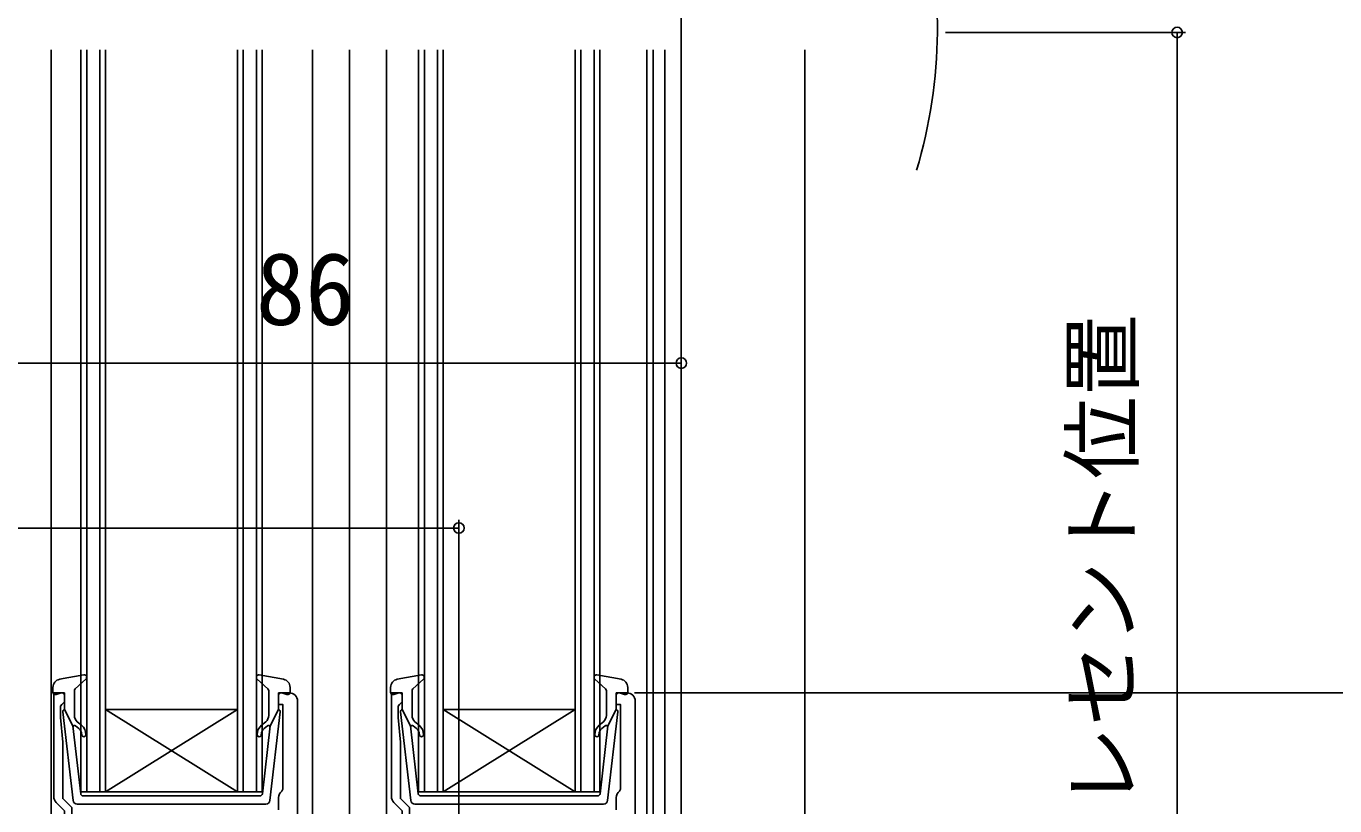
# Model space of a CAD drawing. Units: millimetres, scale not verified. Extents: x -525 to 525, y -783 to 778.
# Drawn here: x -153.5 to 5.4, y 21.6 to 116.2 of the extents above; entities that cross this region are included whole.
import ezdxf
from ezdxf.enums import TextEntityAlignment as Align

# ---------------------------------------------------------------- set-up
doc = ezdxf.new("R2010")
doc.units = ezdxf.units.MM
doc.header["$LTSCALE"] = 4
for name, color, linetype in [('0-2_YKK_11', 7, 'Continuous'), ('0-4_YKK_12', 2, 'Continuous'), ('0-5_YKK_13', 4, 'Continuous'), ('0-7_YKK_D', 6, 'Continuous')]:
    doc.layers.add(name, color=color, linetype=linetype)
doc.styles.add('ＭＳ ゴシック', font='')
doc.styles.get('ＭＳ ゴシック').set_extended_font_data('MS Gothic')

msp = doc.modelspace()

# ---------------------------------------------------------------- linework, layer by layer
at = {"layer": '0-2_YKK_11'}
for p, q in [((-120.594, 34.3), (-120.594, -8.7)), ((-79.594, 34.3), (-79.594, -8.7)), ((-122.894, 21.1), (-122.894, 22.6)), ((-81.894, 21.1), (-81.894, 22.6))]:
    msp.add_line(p, q, dxfattribs=at)
for points in [[(-150.194, 22.714), (-150.194, 35.3), (-148.894, 35.3), (-148.894, 34.2), (-149.194, 33.9), (-149.394, 33.7), (-149.394, 32.3), (-149.094, 29.3), (-149.094, 22.473), (-147.994, 21.373), (-147.994, 16.7)], [(-122.51, 23.388), (-122.394, 23.625), (-122.394, 33.9), (-122.894, 33.9), (-122.894, 35.3), (-121.594, 35.3)], [(-109.194, 22.714), (-109.194, 35.3), (-107.894, 35.3), (-107.894, 34.2), (-108.194, 33.9), (-108.394, 33.7), (-108.394, 32.3), (-108.094, 29.3), (-108.094, 22.473), (-106.994, 21.373), (-106.994, 16.7)], [(-81.51, 23.388), (-81.394, 23.625), (-81.394, 33.9), (-81.894, 33.9), (-81.894, 35.3), (-80.594, 35.3)], [(-148.894, -8.7), (-148.894, 15.7), (-148.894, 21), (-149.901, 22.007)], [(-107.894, -8.7), (-107.894, 15.7), (-107.894, 21), (-108.901, 22.007)]]:
    msp.add_lwpolyline(points, dxfattribs=at)
for centre, start, end in [((-121.594, 34.3), 359.99998, 90.00002), ((-80.594, 34.3), 359.99998, 90.00002), ((-149.194, 22.714), 179.99998, 224.99997), ((-121.894, 22.6), 127.97988, 180.00004), ((-108.194, 22.714), 179.99998, 224.99997), ((-80.894, 22.6), 127.97988, 180.00004)]:
    msp.add_arc(centre, 1, start, end, dxfattribs=at)
at = {"layer": '0-4_YKK_12'}
for p, q in [((-150.494, 113.3), (-150.494, -8.7)), ((-146.194, 113.3), (-146.194, 23.3)), ((-144.594, 23.3), (-144.594, 113.3)), ((-127.194, 113.3), (-127.194, 23.3)), ((-125.594, 23.3), (-125.594, 113.3)), ((-118.794, 113.3), (-118.794, 13.519)), ((-114.294, 113.3), (-114.294, -8.7)), ((-109.794, 113.3), (-109.794, -8.7)), ((-105.194, 113.3), (-105.194, 23.3)), ((-103.594, 23.3), (-103.594, 113.3)), ((-86.194, 113.3), (-86.194, 23.3)), ((-84.594, 23.3), (-84.594, 113.3)), ((-78.194, 113.3), (-78.194, -8.7)), ((-77.394, 113.3), (-77.394, -2.7)), ((-75.994, 113.3), (-75.994, -2.7)), ((-58.994, 113.3), (-58.994, -2.7)), ((-127.894, 33.3), (-143.894, 33.3)), ((-127.894, 23.3), (-143.894, 33.3)), ((-143.894, 23.3), (-127.894, 33.3)), ((-86.894, 33.3), (-102.894, 33.3)), ((-86.894, 23.3), (-102.894, 33.3)), ((-102.894, 23.3), (-86.894, 33.3)), ((-127.894, 23.3), (-143.894, 23.3)), ((-86.894, 23.3), (-102.894, 23.3))]:
    msp.add_line(p, q, dxfattribs=at)
for points in [[(-143.894, 113.3), (-143.894, 23.3), (-146.894, 23.3), (-146.894, 113.3)], [(-124.894, 113.3), (-124.894, 23.3), (-127.894, 23.3), (-127.894, 113.3)], [(-102.894, 113.3), (-102.894, 23.3), (-105.894, 23.3), (-105.894, 113.3)], [(-83.894, 113.3), (-83.894, 23.3), (-86.894, 23.3), (-86.894, 113.3)]]:
    msp.add_lwpolyline(points, dxfattribs=at)
msp.add_arc((-103.578, 116.042), 60.688, 343.39171, 15.43668, dxfattribs=at)
at = {"layer": '0-5_YKK_13'}
for p, q in [((-149.477, 36.948), (-146.549, 37.492)), ((-147.596, 35.786), (-146.292, 36.975)), ((-124.192, 35.786), (-125.496, 36.975)), ((-122.312, 36.948), (-125.239, 37.492)), ((-108.477, 36.948), (-105.549, 37.492)), ((-106.596, 35.786), (-105.292, 36.975)), ((-83.192, 35.786), (-84.496, 36.975)), ((-81.312, 36.948), (-84.239, 37.492)), ((-150.294, 35.965), (-150.294, 35.397)), ((-149.275, 35.286), (-149.914, 35.108)), ((-148.894, 33.297), (-148.894, 34.997)), ((-147.694, 32.563), (-147.694, 35.564)), ((-124.094, 32.563), (-124.094, 35.564)), ((-122.894, 33.297), (-122.894, 34.997)), ((-122.514, 35.286), (-121.875, 35.108)), ((-121.494, 35.965), (-121.494, 35.397)), ((-109.294, 35.965), (-109.294, 35.397)), ((-108.275, 35.286), (-108.914, 35.108)), ((-107.894, 33.297), (-107.894, 34.997)), ((-106.694, 32.563), (-106.694, 35.564)), ((-83.094, 32.563), (-83.094, 35.564)), ((-81.894, 33.297), (-81.894, 34.997)), ((-81.514, 35.286), (-80.875, 35.108)), ((-80.494, 35.965), (-80.494, 35.397)), ((-147.845, 22.239), (-149.092, 32.979)), ((-148.894, 33.297), (-147.881, 31.297)), ((-146.83, 31.372), (-147.337, 31.797)), ((-124.958, 31.372), (-124.451, 31.797)), ((-123.943, 22.239), (-122.696, 32.979)), ((-122.894, 33.297), (-123.908, 31.297)), ((-106.845, 22.239), (-108.092, 32.979)), ((-107.894, 33.297), (-106.881, 31.297)), ((-105.83, 31.372), (-106.337, 31.797)), ((-83.958, 31.372), (-83.451, 31.797)), ((-82.943, 22.239), (-81.696, 32.979)), ((-81.894, 33.297), (-82.908, 31.297)), ((-146.925, 23.062), (-147.881, 31.297)), ((-147.535, 31.31), (-147.151, 30.989)), ((-124.863, 23.062), (-123.908, 31.297)), ((-124.254, 31.31), (-124.637, 30.989)), ((-105.925, 23.062), (-106.881, 31.297)), ((-106.535, 31.31), (-106.151, 30.989)), ((-83.863, 23.062), (-82.908, 31.297)), ((-83.254, 31.31), (-83.637, 30.989)), ((-146.627, 22.797), (-135.894, 22.797)), ((-125.161, 22.797), (-135.894, 22.797)), ((-105.627, 22.797), (-94.894, 22.797)), ((-84.161, 22.797), (-94.894, 22.797)), ((-124.439, 21.797), (-147.349, 21.797)), ((-83.439, 21.797), (-106.349, 21.797))]:
    msp.add_line(p, q, dxfattribs=at)
for centre, radius, start, end in [((-149.294, 35.965), 1, 100.51214, 180), ((-146.494, 37.197), 0.3, 312.35531, 100.51214), ((-125.294, 37.197), 0.3, 79.48786, 227.64469), ((-122.494, 35.965), 1, 0, 79.48786), ((-108.294, 35.965), 1, 100.51214, 180), ((-105.494, 37.197), 0.3, 312.35531, 100.51214), ((-84.294, 37.197), 0.3, 79.48786, 227.64469), ((-81.494, 35.965), 1, 0, 79.48786), ((-149.994, 35.397), 0.3, 180, 285.56536), ((-149.194, 34.997), 0.3, 0, 105.56536), ((-147.394, 35.564), 0.3, 132.35531, 180), ((-124.394, 35.564), 0.3, 0, 47.64469), ((-122.594, 34.997), 0.3, 74.43464, 180), ((-121.794, 35.397), 0.3, 254.43464, 0), ((-108.994, 35.397), 0.3, 180, 285.56536), ((-108.194, 34.997), 0.3, 0, 105.56536), ((-106.394, 35.564), 0.3, 132.35531, 180), ((-83.394, 35.564), 0.3, 0, 47.64469), ((-81.594, 34.997), 0.3, 74.43464, 180), ((-80.794, 35.397), 0.3, 254.43464, 0), ((-148.794, 33.014), 0.3, 109.47122, 186.62089), ((-146.694, 32.563), 1, 180, 229.99999), ((-125.094, 32.563), 1, 310.00001, 0), ((-122.994, 33.014), 0.3, 353.37911, 70.52878), ((-107.794, 33.014), 0.3, 109.47122, 186.62089), ((-105.694, 32.563), 1, 180, 229.99999), ((-84.094, 32.563), 1, 310.00001, 0), ((-81.994, 33.014), 0.3, 353.37911, 70.52878), ((-147.663, 31.157), 0.2, 49.99999, 186.62089), ((-147.794, 30.223), 1, 0, 49.99999), ((-147.794, 30.223), 1.5, 0, 49.99999), ((-146.544, 30.223), 0.25, 180, 0), ((-123.994, 30.223), 1.5, 130.00001, 180), ((-125.244, 30.223), 0.25, 180, 0), ((-123.994, 30.223), 1, 130.00001, 180), ((-124.125, 31.157), 0.2, 353.37911, 130.00001), ((-106.663, 31.157), 0.2, 49.99999, 186.62089), ((-106.794, 30.223), 1, 0, 49.99999), ((-106.794, 30.223), 1.5, 0, 49.99999), ((-105.544, 30.223), 0.25, 180, 0), ((-82.994, 30.223), 1.5, 130.00001, 180), ((-84.244, 30.223), 0.25, 180, 0), ((-82.994, 30.223), 1, 130.00001, 180), ((-83.125, 31.157), 0.2, 353.37911, 130.00001), ((-146.627, 23.097), 0.3, 186.62089, 270), ((-125.161, 23.097), 0.3, 270, 353.37911), ((-105.627, 23.097), 0.3, 186.62089, 270), ((-84.161, 23.097), 0.3, 270, 353.37911), ((-147.349, 22.297), 0.5, 186.62089, 270), ((-124.439, 22.297), 0.5, 270, 353.37911), ((-106.349, 22.297), 0.5, 186.62089, 270), ((-83.439, 22.297), 0.5, 270, 353.37911)]:
    msp.add_arc(centre, radius, start, end, dxfattribs=at)
at = {"layer": '0-7_YKK_D'}
for p, q in [((-73.994, -4.8), (-73.994, 157.042)), ((-41.893, 115.421), (-12.789, 115.421)), ((-13.789, -5.2), (-13.789, 115.421)), ((-159.994, 75.3), (-73.994, 75.3)), ((-100.999, -41.7), (-100.999, 56.3)), ((-79.687, 35.3), (50.006, 35.3))]:
    msp.add_line(p, q, dxfattribs=at)
msp.add_lwpolyline([(-100.999, 55.3), (-169.594, 55.3), (-321.116, 55.3)], dxfattribs=at)
for centre in [(-13.789, 115.421), (-73.994, 75.3), (-100.999, 55.3)]:
    msp.add_circle(centre, 0.637, dxfattribs=at)

# ---------------------------------------------------------------- texts
at = {"layer": '0-7_YKK_D', "style": 'ＭＳ ゴシック'}
msp.add_text('86', height=8.798, dxfattribs=at).set_placement((-125.653, 77.3), align=Align.BOTTOM_LEFT)
msp.add_text('クレセント位置', height=7.331, rotation=90, dxfattribs=at).set_placement((-17.039, 11.245), align=Align.BOTTOM_LEFT)

doc.saveas('drawing.dxf')
